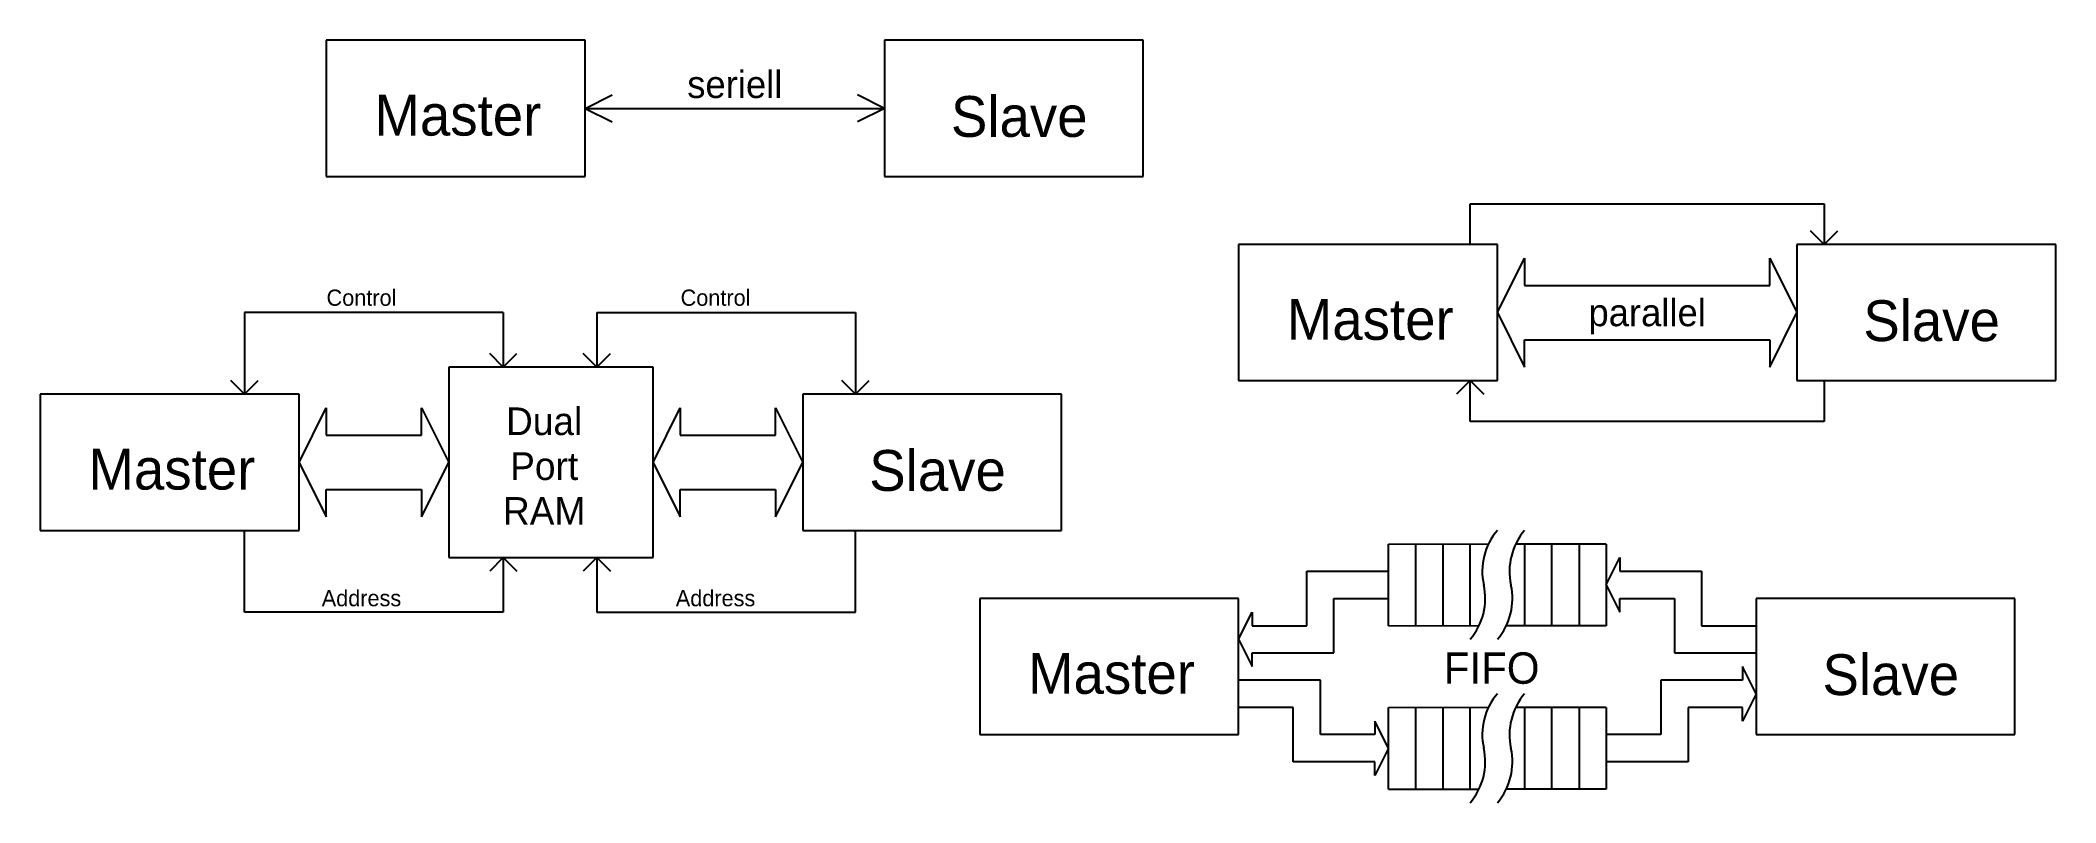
# Model space of a CAD drawing. Extents: x -10.8 to 18.8, y -2 to 9.2.
import ezdxf
from ezdxf.enums import TextEntityAlignment as Align

# ---------------------------------------------------------------- set-up
doc = ezdxf.new("R2010")
doc.units = 0
doc.layers.get('0').update_dxf_attribs({"linetype": 'CONTINUOUS'})

# ---------------------------------------------------------------- blocks, each defined once
blk = doc.blocks.new('RECTANG')
at = {"color": 0}
for p, q in [((1, 1), (0, 1)), ((0, 1), (0, 0)), ((1, 0), (1, 1)), ((0, 0), (1, 0))]:
    blk.add_line(p, q, dxfattribs=at)

msp = doc.modelspace()

# ---------------------------------------------------------------- linework, layer by layer
at = {"color": 0}
for p, q in [((-2.8, 8.2), (-2.4, 8.4)), ((1.6, 8.2), (1.2, 8.4)), ((-2.8, 8.2), (1.6, 8.2)), ((-2.8, 8.2), (-2.4, 8)), ((1.6, 8.2), (1.2, 8)), ((10.2, 6.2), (10.2, 6.8)), ((10.2, 6.8), (15.4, 6.8)), ((15.4, 6.8), (15.4, 6.2)), ((15.4, 6.2), (15.2, 6.4)), ((15.4, 6.2), (15.6, 6.4)), ((10.6, 5.2), (11, 6)), ((11, 6), (11, 5.6)), ((14.6, 5.6), (14.6, 6)), ((14.6, 6), (15, 5.2)), ((11, 5.6), (14.6, 5.6)), ((-7.8, 5.2), (-7.8, 4)), ((-4, 5.2), (-7.8, 5.2)), ((-4, 5.2), (-4, 4.4)), ((-2.627, 5.2), (-2.627, 4.4)), ((-2.627, 5.2), (1.173, 5.2)), ((1.173, 5.2), (1.173, 4)), ((10.6, 5.2), (11, 4.4)), ((14.6, 4.4), (15, 5.2)), ((11, 4.8), (14.6, 4.8)), ((11, 4.4), (11, 4.8)), ((14.6, 4.8), (14.6, 4.4)), ((-4, 4.4), (-4.2, 4.6)), ((-4, 4.4), (-3.8, 4.6)), ((-2.627, 4.4), (-2.827, 4.6)), ((-2.627, 4.4), (-2.427, 4.6)), ((-7.8, 4), (-8, 4.2)), ((-7.8, 4), (-7.6, 4.2)), ((1.173, 4), (0.973, 4.2)), ((1.173, 4), (1.373, 4.2)), ((10.2, 4.2), (10, 4)), ((10.2, 3.6), (10.2, 4.2)), ((10.2, 4.2), (10.4, 4)), ((15.4, 4.2), (15.4, 3.6)), ((-7, 3), (-6.6, 3.8)), ((-6.6, 3.8), (-6.6, 3.4)), ((-5.2, 3.8), (-4.8, 3)), ((-5.2, 3.4), (-5.2, 3.8)), ((-1.8, 3), (-1.4, 3.8)), ((-1.4, 3.8), (-1.4, 3.4)), ((0, 3.4), (0, 3.8)), ((0, 3.8), (0.4, 3)), ((15.4, 3.6), (10.2, 3.6)), ((-6.6, 3.4), (-5.2, 3.4)), ((-1.4, 3.4), (0, 3.4)), ((-7, 3), (-6.6, 2.2)), ((-5.2, 2.2), (-4.8, 3)), ((-1.8, 3), (-1.4, 2.2)), ((0, 2.2), (0.4, 3)), ((-6.6, 2.6), (-5.2, 2.6)), ((-6.6, 2.2), (-6.6, 2.6)), ((-5.2, 2.6), (-5.2, 2.2)), ((-1.4, 2.6), (0, 2.6)), ((-1.4, 2.2), (-1.4, 2.6)), ((0, 2.6), (0, 2.2)), ((-7.8, 0.8), (-7.8, 2)), ((1.173, 0.8), (1.173, 2)), ((9, 1.8), (10.472, 1.802)), ((9, 0.6), (9, 1.8)), ((9.4, 0.6), (9.4, 1.8)), ((9.8, 1.8), (9.8, 0.6)), ((10.2, 0.6), (10.2, 1.8)), ((12.2, 1.8), (10.87, 1.799)), ((11, 1.8), (11, 0.6)), ((11.4, 0.6), (11.4, 1.8)), ((11.8, 1.8), (11.8, 0.6)), ((12.2, 1.8), (12.2, 0.6)), ((-4, 1.6), (-4.2, 1.4)), ((-4, 1.6), (-3.8, 1.4)), ((-4, 1.6), (-4, 0.8)), ((-2.627, 1.6), (-2.827, 1.4)), ((-2.627, 1.6), (-2.627, 0.8)), ((-2.627, 1.6), (-2.427, 1.4)), ((12.2, 1.2), (12.4, 1.6)), ((12.4, 1.6), (12.4, 1.4)), ((7.8, 0.6), (7.8, 1.4)), ((7.8, 1.4), (9, 1.4)), ((12.2, 1.2), (12.4, 0.8)), ((12.4, 1.4), (13.6, 1.4)), ((13.6, 1.4), (13.6, 0.6)), ((8.2, 0.2), (8.2, 1)), ((8.2, 1), (9, 1)), ((12.4, 0.8), (12.4, 1)), ((12.4, 1), (13.2, 1)), ((13.2, 1), (13.2, 0.2)), ((-4, 0.8), (-7.8, 0.8)), ((-2.627, 0.8), (1.173, 0.8)), ((6.8, 0.4), (7, 0.8)), ((7, 0.8), (7, 0.6)), ((7, 0.6), (7.8, 0.6)), ((9, 0.6), (10.33, 0.601)), ((12.2, 0.6), (10.728, 0.598)), ((13.6, 0.6), (14.4, 0.6)), ((6.8, 0.4), (7, 0)), ((7, 0), (7, 0.2)), ((7, 0.2), (8.2, 0.2)), ((13.2, 0.2), (14.4, 0.2)), ((8, -0.2), (6.8, -0.2)), ((8, -1), (8, -0.2)), ((13, -0.2), (13, -1)), ((14.2, -0.2), (13, -0.2)), ((14.2, 0), (14.2, -0.2)), ((14.4, -0.4), (14.2, 0)), ((14.4, -0.4), (14.2, -0.8)), ((7.6, -0.6), (6.8, -0.6)), ((7.6, -1.4), (7.6, -0.6)), ((9, -1.2), (8.8, -0.8)), ((8.8, -0.8), (8.8, -1)), ((9, -0.6), (10.472, -0.598)), ((9, -1.8), (9, -0.6)), ((9.4, -1.8), (9.4, -0.6)), ((9.8, -0.6), (9.8, -1.8)), ((10.2, -1.8), (10.2, -0.6)), ((12.2, -0.6), (10.87, -0.601)), ((11, -0.6), (11, -1.8)), ((11.4, -1.8), (11.4, -0.6)), ((11.8, -0.6), (11.8, -1.8)), ((12.2, -0.6), (12.2, -1.8)), ((13.4, -0.6), (13.4, -1.4)), ((14.2, -0.6), (13.4, -0.6)), ((14.2, -0.8), (14.2, -0.6)), ((8.8, -1), (8, -1)), ((13, -1), (12.2, -1)), ((8.8, -1.4), (7.6, -1.4)), ((9, -1.2), (8.8, -1.6)), ((8.8, -1.6), (8.8, -1.4)), ((13.4, -1.4), (12.2, -1.4)), ((9, -1.8), (10.33, -1.799)), ((12.2, -1.8), (10.728, -1.802))]:
    msp.add_line(p, q, dxfattribs=at)
for centre, start, end in [((11.3, 1.4), 139.3987, 192.5288), ((11.7, 1.4), 139.3987, 192.5288), ((9.5, 1), 319.3987, 12.5288), ((9.9, 1), 319.3987, 12.5288), ((11.3, -1), 139.3987, 192.5288), ((11.7, -1), 139.3987, 192.5288), ((9.5, -1.4), 319.3987, 12.5288), ((9.9, -1.4), 319.3987, 12.5288)]:
    msp.add_arc(centre, 0.922, start, end, dxfattribs=at)

# ---------------------------------------------------------------- block references
for p, xscale, yscale, zscale in [((-6.6, 7.2), 3.800000000000001, 2, 3.800000000000001), ((1.6, 7.2), 3.800000000000001, 2, 3.800000000000001), ((6.8, 4.2), 3.800000000000001, 2, 3.800000000000001), ((15, 4.2), 3.800000000000001, 2, 3.800000000000001), ((-4.8, 1.6), 3.000000000000002, 2.8, 3.000000000000002), ((-10.8, 2), 3.800000000000001, 2, 3.800000000000001), ((0.4, 2), 3.800000000000001, 2, 3.800000000000001), ((3, -1), 3.800000000000001, 2, 3.800000000000001), ((14.4, -1), 3.800000000000001, 2, 3.800000000000001)]:
    msp.add_blockref('RECTANG', p, dxfattribs=dict(at, xscale=xscale, yscale=yscale, zscale=zscale))

# ---------------------------------------------------------------- texts
for s, height, p in [('seriell', 0.4, (-0.6, 8.352)), ('Master', 0.6, (-4.667, 7.8)), ('Slave', 0.6, (3.578, 7.781)), ('Control', 0.238, (-6.083, 5.3)), ('Control', 0.238, (-0.883, 5.3)), ('Master', 0.6, (8.733, 4.8)), ('parallel', 0.4, (12.8, 5)), ('Slave', 0.6, (16.978, 4.781)), ('Dual', 0.407, (-3.4, 3.4)), ('Master', 0.6, (-8.867, 2.6)), ('Port', 0.407, (-3.4, 2.741)), ('Slave', 0.6, (2.378, 2.581)), ('RAM', 0.407, (-3.4, 2.082)), ('Address', 0.238, (-6.083, 0.886)), ('Address', 0.238, (-0.883, 0.886)), ('Master', 0.6, (4.933, -0.4)), ('Slave', 0.6, (16.378, -0.419))]:
    msp.add_text(s, height=height, dxfattribs=at).set_placement(p, align=Align.CENTER)
msp.add_text('FIFO', height=0.4616, dxfattribs=at).set_placement((9.813, -0.253))

doc.saveas('drawing.dxf')
